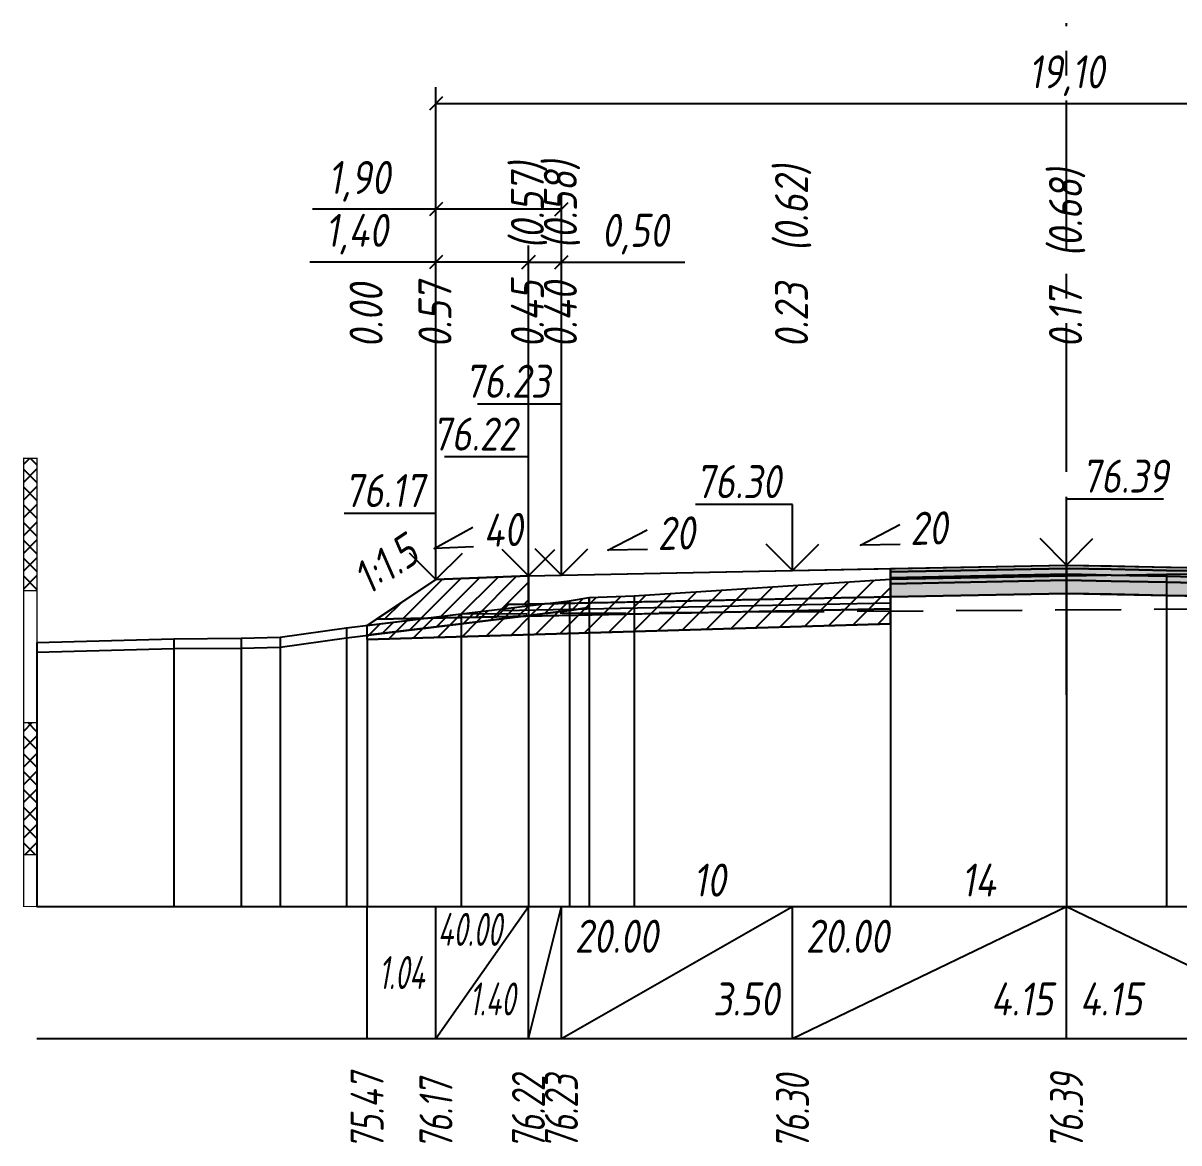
# Model space of a CAD drawing. Extents: x -717 to 1451, y -133302 to 233.
# Drawn here: x 78.9 to 166.5, y -16862.9 to -16778.1 of the extents above; entities that cross this region are included whole.
import ezdxf
from ezdxf.enums import TextEntityAlignment as Align

# ---------------------------------------------------------------- set-up
doc = ezdxf.new("R2010")
doc.units = 0
doc.linetypes.add('осевая2', pattern=[1.125, 0.75, -0.125, 0.125, -0.125])
doc.linetypes.add('штриховая', pattern=[0.75, 0.5, -0.25])
for name, color, linetype in [('Интерполированный поперечник', 2, 'Continuous'), ('Код_514', 1, 'Continuous'), ('Контур_0', 7, 'Continuous'), ('Контур_2521', 7, 'Continuous'), ('Контур_2564', 7, 'Continuous'), ('Контур_2660', 7, 'Continuous'), ('Контур_2665', 7, 'Continuous'), ('Контур_400', 7, 'Continuous'), ('Контур_508', 7, 'Continuous'), ('Контур_512', 7, 'Continuous'), ('Контур_513', 7, 'Continuous'), ('Контур_818', 7, 'Continuous'), ('Красный поперечник', 1, 'Continuous'), ('Линейка абсолютных высот', 7, 'Continuous'), ('Объём_2501', 7, 'Continuous'), ('Объём_2564', 7, 'Continuous'), ('Объём_2650', 7, 'Continuous'), ('Объём_2660', 7, 'Continuous'), ('Объём_2661', 7, 'Continuous'), ('Объём_2665', 7, 'Continuous'), ('Объём_2666', 7, 'Continuous'), ('Объём_2667', 7, 'Continuous'), ('Объём_2668', 7, 'Continuous'), ('Объём_2669', 7, 'Continuous'), ('Объём_2675', 7, 'Continuous'), ('Объём_2753', 7, 'Continuous'), ('Ось', 1, 'осевая2'), ('Откосы', 7, 'Continuous'), ('Отметки покрытия', 7, 'Continuous'), ('Рабочие отметки', 7, 'Continuous'), ('Рабочие отметки доп.', 7, 'Continuous'), ('Слои выравнивания', 7, 'Continuous'), ('Таблица', 7, 'Continuous'), ('Уклоны проезжей части', 7, 'Continuous'), ('Черный поперечник', 3, 'Continuous')]:
    doc.layers.add(name, color=color, linetype=linetype)
for name, color, linetype, true_color in [('Контур_2540', 2, 'Continuous', 0xffff00), ('Контур_2560', 2, 'Continuous', 0xffff00), ('Контур_2561', 7, 'Continuous', 0xff8040), ('Контур_2562', 3, 'Continuous', 0x00ff00), ('Контур_2563', 7, 'Continuous', 0xff8000), ('Контур_2570', 7, 'Continuous', 0x80ff00), ('Контур_2725', 7, 'Continuous', 0x323232), ('Контур_2736', 4, 'Continuous', 0x00ffff), ('Контур_2737', 4, 'Continuous', 0x00ffff), ('Контур_2738', 4, 'Continuous', 0x00ffff), ('Контур_2739', 4, 'Continuous', 0x00ffff), ('Контур_2741', 4, 'Continuous', 0x00ffff), ('Контур_2742', 4, 'Continuous', 0x00ffff), ('Контур_2743', 4, 'Continuous', 0x00ffff), ('Контур_2744', 7, 'Continuous', 0xa4ffff), ('Контур_2745', 7, 'Continuous', 0xa4ffff), ('Контур_2747', 4, 'Continuous', 0x00ffff), ('Контур_2748', 4, 'Continuous', 0x00ffff), ('Контур_2749', 4, 'Continuous', 0x00ffff), ('Контур_2750', 4, 'Continuous', 0x00ffff), ('Контур_2751', 4, 'Continuous', 0x00ffff), ('Контур_2752', 4, 'Continuous', 0x00ffff), ('Контур_2760', 7, 'Continuous', 0x323232), ('Контур_2761', 7, 'Continuous', 0x323232), ('Контур_2762', 7, 'Continuous', 0x323232), ('Контур_2763', 7, 'Continuous', 0x323232), ('Контур_402', 7, 'Continuous', 0xff6464), ('Контур_703', 4, 'Continuous', 0x00ffff), ('Контур_705', 4, 'Continuous', 0x00ffff), ('Контур_707', 4, 'Continuous', 0x00ffff), ('Контур_720', 131, 'Continuous', 0xaaffff), ('Объём_2500', 7, 'Continuous', 0xc0c0c0), ('Объём_2520', 7, 'Continuous', 0x80ffff), ('Объём_2540', 2, 'Continuous', 0xffff00), ('Объём_2560', 2, 'Continuous', 0xffff00), ('Объём_2561', 7, 'Continuous', 0xff8040), ('Объём_2562', 3, 'Continuous', 0x00ff00), ('Объём_2563', 7, 'Continuous', 0xff8000), ('Объём_2570', 7, 'Continuous', 0x80ff00), ('Объём_2600', 7, 'Continuous', 0x808000), ('Объём_2746', 2, 'Continuous', 0xffff00)]:
    doc.layers.add(name, color=color, linetype=linetype, true_color=true_color)
doc.styles.get("Standard").update_dxf_attribs({"font": 'txt', "height": 2.5})
doc.styles.add('М', font='romand.shx', dxfattribs={"width": 0.8, "oblique": 10, "height": 2.5})
doc.dimstyles.new('ISO-25', dxfattribs={"dimtxt": 2.5, "dimasz": 2.5, "dimexe": 1.25, "dimexo": 0.625, "dimtad": 1, "dimtxsty": 'Standard', "dimcen": 2.5, "dimadec": 0, "dimazin": 0, "dimtfac": 1, "dimtmove": 0, "dimatfit": 3, "dimfxl": 1, "dimarcsym": 0})

# ---------------------------------------------------------------- blocks, each defined once
blk = doc.blocks.new('_Oblique')
at = {"color": 0, "linetype": 'ByBlock', "lineweight": -2}
blk.add_line((-0.5, -0.5), (0.5, 0.5), dxfattribs=at)
blk = doc.blocks.new('*D394')
at = {"color": 0, "lineweight": -2, "transparency": 16777216}
for p, q in [((110.215, -16819.68), (110.215, -16794.96)), ((117.215, -16819.4), (117.215, -16794.96)), ((110.215, -16796.21), (100.664, -16796.21)), ((117.215, -16796.21), (110.215, -16796.21))]:
    blk.add_line(p, q, dxfattribs=at)
at = {"layer": 'Defpoints', "color": 0, "transparency": 16777216}
for p in [(117.215, -16796.21), (110.215, -16820.305), (117.215, -16820.025)]:
    blk.add_point(p, dxfattribs=at)
at = {"color": 0, "lineweight": -2, "transparency": 16777216, "rotation": 180}
blk.add_blockref('_Oblique', (110.215, -16796.21), dxfattribs=at)
at = {"color": 0, "lineweight": -2, "transparency": 16777216}
blk.add_blockref('_Oblique', (117.215, -16796.21), dxfattribs=at)
at = {"color": 0, "transparency": 16777216, "insert": (104.204, -16794.097), "char_height": 2.5, "width": 8.75, "attachment_point": 5, "style": 'М'}
blk.add_mtext('1,40', dxfattribs=at)
blk = doc.blocks.new('*D396')
at = {"color": 0, "lineweight": -2, "transparency": 16777216}
for p, q in [((117.215, -16819.4), (117.215, -16794.96)), ((119.715, -16819.35), (119.715, -16794.96)), ((117.215, -16796.21), (119.715, -16796.21)), ((119.715, -16796.21), (129.057, -16796.21))]:
    blk.add_line(p, q, dxfattribs=at)
at = {"layer": 'Defpoints', "color": 0, "transparency": 16777216}
for p in [(119.715, -16796.21), (117.215, -16820.025), (119.715, -16819.975)]:
    blk.add_point(p, dxfattribs=at)
at = {"color": 0, "lineweight": -2, "transparency": 16777216, "rotation": 180}
blk.add_blockref('_Oblique', (117.215, -16796.21), dxfattribs=at)
at = {"color": 0, "lineweight": -2, "transparency": 16777216}
blk.add_blockref('_Oblique', (119.715, -16796.21), dxfattribs=at)
at = {"color": 0, "transparency": 16777216, "insert": (125.295, -16794.097), "char_height": 2.5, "width": 9.16667, "attachment_point": 5, "style": 'М'}
blk.add_mtext('0,50', dxfattribs=at)
blk = doc.blocks.new('*D399')
at = {"color": 0, "lineweight": -2, "transparency": 16777216}
for p, q in [((110.215, -16819.68), (110.215, -16790.96)), ((119.715, -16819.35), (119.715, -16790.96)), ((110.215, -16792.21), (100.86, -16792.21)), ((119.715, -16792.21), (110.215, -16792.21))]:
    blk.add_line(p, q, dxfattribs=at)
at = {"layer": 'Defpoints', "color": 0, "transparency": 16777216}
for p in [(119.715, -16792.21), (110.215, -16820.305), (119.715, -16819.975)]:
    blk.add_point(p, dxfattribs=at)
at = {"color": 0, "lineweight": -2, "transparency": 16777216, "rotation": 180}
blk.add_blockref('_Oblique', (110.215, -16792.21), dxfattribs=at)
at = {"color": 0, "lineweight": -2, "transparency": 16777216}
blk.add_blockref('_Oblique', (119.715, -16792.21), dxfattribs=at)
at = {"color": 0, "transparency": 16777216, "insert": (104.4, -16790.097), "char_height": 2.5, "width": 8.75, "attachment_point": 5, "style": 'М'}
blk.add_mtext('1,90', dxfattribs=at)
blk = doc.blocks.new('*D400')
at = {"color": 0, "lineweight": -2, "transparency": 16777216}
for p, q in [((110.215, -16819.68), (110.215, -16782.96)), ((205.715, -16819.68), (205.715, -16782.96)), ((110.215, -16784.21), (205.715, -16784.21))]:
    blk.add_line(p, q, dxfattribs=at)
at = {"layer": 'Defpoints', "color": 0, "transparency": 16777216}
for p in [(205.715, -16784.21), (110.215, -16820.305), (205.715, -16820.305)]:
    blk.add_point(p, dxfattribs=at)
at = {"color": 0, "lineweight": -2, "transparency": 16777216, "rotation": 180}
blk.add_blockref('_Oblique', (110.215, -16784.21), dxfattribs=at)
at = {"color": 0, "lineweight": -2, "transparency": 16777216}
blk.add_blockref('_Oblique', (205.715, -16784.21), dxfattribs=at)
at = {"color": 0, "transparency": 16777216, "insert": (157.965, -16782.097), "char_height": 2.5, "width": 10.41667, "attachment_point": 5, "style": 'М'}
blk.add_mtext('19,10', dxfattribs=at)

msp = doc.modelspace()

# ---------------------------------------------------------------- hatches: boundary and pattern name
at = {"layer": 'Линейка абсолютных высот'}
h = msp.add_hatch(dxfattribs=at)
h.set_pattern_fill('ANSI37', scale=0.3, style=0)
h.paths.add_polyline_path([(80, -16821.076), (80, -16811.076), (79, -16811.076), (79, -16821.076)])
h = msp.add_hatch(dxfattribs=at)
h.set_pattern_fill('ANSI37', scale=0.3, style=0)
h.paths.add_polyline_path([(80, -16841.076), (80, -16831.076), (79, -16831.076), (79, -16841.076)])
at = {"layer": 'Объём_2563'}
h = msp.add_hatch(dxfattribs=at)
h.set_pattern_fill('ANSI31', color=256, scale=0.3)
h.paths.add_polyline_path([(110.215, -16820.242), (117.215, -16819.962), (117.215, -16822.112), (115.715, -16822.142), (114.796, -16823.06), (105.715, -16823.242)])
at = {"layer": 'Объём_2570'}
h = msp.add_hatch(dxfattribs=at)
h.set_pattern_fill('ANSI31', color=256, scale=0.2)
h.paths.add_polyline_path([(121.821, -16822.361), (120.33, -16822.601), (112.113, -16823.589), (105, -16824.469), (105, -16823.719), (112.113, -16822.839), (120.33, -16821.851), (121.821, -16821.611)])
at = {"layer": 'Объём_2600'}
h = msp.add_hatch(dxfattribs=at)
h.set_pattern_fill('ANSI31', color=6, scale=0.4)
h.paths.add_polyline_path([(112.113, -16823.589), (120.33, -16822.601), (121.821, -16822.361), (121.821, -16821.611), (125.225, -16821.467), (144.646, -16820.218), (144.646, -16823.597), (105, -16824.786), (105, -16824.469)])
at = {"layer": 'Слои выравнивания'}
for color, points in [(2, [(144.646, -16819.414), (157.965, -16819.147), (157.965, -16819.397), (144.646, -16819.664)]), (3, [(144.646, -16819.664), (157.965, -16819.397), (157.965, -16819.847), (144.646, -16820.114)]), (4, [(144.646, -16820.114), (157.965, -16819.847), (157.965, -16820.297), (144.646, -16820.564)]), (2, [(157.965, -16819.147), (161.343, -16819.215), (165.539, -16819.299), (168.729, -16819.362), (172.185, -16819.432), (178.715, -16819.562), (193.811, -16819.864), (193.811, -16820.114), (178.715, -16819.812), (172.185, -16819.682), (168.729, -16819.612), (165.539, -16819.549), (161.343, -16819.465), (157.965, -16819.397)]), (3, [(157.965, -16819.397), (161.343, -16819.465), (165.539, -16819.549), (168.729, -16819.612), (172.185, -16819.682), (178.715, -16819.812), (193.811, -16820.114), (193.811, -16820.564), (178.715, -16820.262), (172.185, -16820.132), (168.729, -16820.062), (165.539, -16819.999), (161.343, -16819.915), (157.965, -16819.847)]), (4, [(157.965, -16819.847), (161.343, -16819.915), (165.539, -16819.999), (168.729, -16820.062), (172.185, -16820.132), (178.715, -16820.262), (193.811, -16820.564), (193.811, -16821.014), (178.715, -16820.712), (172.185, -16820.582), (168.729, -16820.512), (165.539, -16820.449), (161.343, -16820.365), (157.965, -16820.297)]), (5, [(144.646, -16820.564), (157.965, -16820.297), (157.965, -16821.297), (144.646, -16821.564)]), (5, [(157.965, -16820.297), (161.343, -16820.365), (165.539, -16820.449), (168.729, -16820.512), (172.185, -16820.582), (178.715, -16820.712), (193.811, -16821.014), (193.811, -16822.014), (178.715, -16821.712), (172.185, -16821.582), (168.729, -16821.512), (165.539, -16821.449), (161.343, -16821.365), (157.965, -16821.297)])]:
    msp.add_hatch(color=color, dxfattribs=at).paths.add_polyline_path(points)

# ---------------------------------------------------------------- linework, layer by layer
at = {"layer": 'Интерполированный поперечник', "linetype": 'штриховая', "ltscale": 10, "flags": 128}
msp.add_lwpolyline([(112.113, -16822.839), (223.728, -16822.09)], dxfattribs=at)
at = {"layer": 'Код_514'}
for p, q in [((105, -16855), (105, -16845)), ((110.215, -16855), (110.215, -16845)), ((110.215, -16855), (117.215, -16845)), ((117.215, -16855), (117.215, -16845)), ((117.215, -16855), (119.715, -16845)), ((119.715, -16855), (119.715, -16845)), ((119.715, -16855), (137.215, -16845)), ((137.215, -16855), (137.215, -16845)), ((137.215, -16855), (157.965, -16845)), ((157.965, -16855), (157.965, -16845)), ((157.965, -16845), (178.715, -16855))]:
    msp.add_line(p, q, dxfattribs=at)
at = {"layer": 'Контур_0', "flags": 128}
for points in [[(117.215, -16819.962), (144.646, -16819.414), (144.646, -16821.564), (117.215, -16822.112), (117.215, -16819.962), (117.215, -16819.962)], [(110.215, -16820.242), (105, -16823.719), (105, -16823.719), (105, -16823.719), (105, -16823.719), (105, -16823.719), (105, -16823.719), (105, -16823.719), (105, -16823.719), (105, -16823.719), (105, -16823.719), (105, -16823.719), (105, -16823.719), (105, -16823.719), (105, -16823.719), (105, -16823.719)], [(110.215, -16820.242), (105, -16823.719), (105, -16823.719), (105, -16823.719), (105, -16823.719), (105, -16823.719), (105, -16823.719), (105, -16823.719), (105, -16823.719), (105, -16823.719), (105, -16823.719), (105, -16823.719), (105, -16823.719), (105, -16823.719), (105, -16823.719), (105, -16823.719), (105, -16823.719), (105, -16823.719), (105, -16823.719), (105, -16823.719), (105, -16823.719), (105, -16823.719), (105, -16823.719), (105, -16823.719), (105, -16823.719), (105, -16823.719), (105, -16823.719), (105, -16823.719), (105, -16823.719), (105, -16823.719)], [(115.715, -16822.142), (144.646, -16821.564), (144.646, -16822.464), (114.796, -16823.06), (115.715, -16822.142), (115.715, -16822.142)], [(105.715, -16823.242), (114.796, -16823.06), (115.715, -16822.142), (117.215, -16822.112)]]:
    msp.add_lwpolyline(points, dxfattribs=at)
at = {"layer": 'Контур_2521', "color": 250, "flags": 128}
msp.add_lwpolyline([(115.256, -16822.601), (144.646, -16822.014)], dxfattribs=at)
at = {"layer": 'Контур_2540', "flags": 128}
msp.add_lwpolyline([(105.715, -16823.242), (144.646, -16822.464), (144.646, -16823.597), (105, -16824.786), (105, -16823.719), (105.715, -16823.242), (105.715, -16823.242)], dxfattribs=at)
at = {"layer": 'Контур_2560', "flags": 128}
msp.add_lwpolyline([(110.215, -16820.242), (110.215, -16820.242), (110.215, -16820.242), (117.215, -16819.962)], dxfattribs=at)
at = {"layer": 'Контур_2561', "flags": 128}
msp.add_lwpolyline([(117.215, -16819.962), (117.215, -16819.962), (110.215, -16820.242), (110.215, -16820.242), (117.215, -16819.962)], dxfattribs=at)
at = {"layer": 'Контур_2562', "flags": 128}
msp.add_lwpolyline([(110.215, -16820.242), (110.215, -16820.242), (110.215, -16820.242), (110.215, -16820.242), (110.215, -16820.242)], dxfattribs=at)
at = {"layer": 'Контур_2563', "flags": 128}
msp.add_lwpolyline([(110.215, -16820.242), (117.215, -16819.962), (117.215, -16822.112), (115.715, -16822.142), (114.796, -16823.06), (105.715, -16823.242), (110.215, -16820.242), (110.215, -16820.242)], dxfattribs=at)
at = {"layer": 'Контур_2564', "flags": 128}
msp.add_lwpolyline([(110.215, -16820.242), (117.215, -16819.962)], dxfattribs=at)
at = {"layer": 'Контур_2570', "flags": 128}
msp.add_lwpolyline([(80, -16825.75), (90.352, -16825.473), (95.453, -16825.44), (98.413, -16825.368), (103.447, -16824.661), (112.113, -16823.589), (112.113, -16823.589), (120.33, -16822.601), (121.821, -16822.361), (121.821, -16821.611), (125.225, -16821.467), (144.646, -16820.218), (157.965, -16819.976), (165.539, -16819.838), (168.729, -16819.783)], dxfattribs=at)
at = {"layer": 'Контур_2660', "flags": 128}
msp.add_lwpolyline([(105, -16824.786), (144.646, -16823.597)], dxfattribs=at)
at = {"layer": 'Контур_2665', "flags": 128}
msp.add_lwpolyline([(110.215, -16820.242), (110.215, -16820.242)], dxfattribs=at)
at = {"layer": 'Контур_2725', "flags": 128}
msp.add_lwpolyline([(144.646, -16821.564), (157.965, -16821.297), (161.343, -16821.365), (165.539, -16821.449), (168.729, -16821.512), (172.185, -16821.582), (178.715, -16821.712), (193.811, -16822.014)], dxfattribs=at)
at = {"layer": 'Контур_2736', "flags": 128}
msp.add_lwpolyline([(110.215, -16820.242), (105, -16823.719)], dxfattribs=at)
at = {"layer": 'Контур_2737', "flags": 128}
msp.add_lwpolyline([(105, -16823.719), (105, -16823.719)], dxfattribs=at)
at = {"layer": 'Контур_2738', "flags": 128}
msp.add_lwpolyline([(105, -16823.719), (105, -16823.719)], dxfattribs=at)
at = {"layer": 'Контур_2739', "flags": 128}
msp.add_lwpolyline([(105, -16823.719), (105, -16823.719)], dxfattribs=at)
at = {"layer": 'Контур_2741', "flags": 128}
msp.add_lwpolyline([(105, -16823.719), (105, -16823.719)], dxfattribs=at)
at = {"layer": 'Контур_2742', "flags": 128}
msp.add_lwpolyline([(105, -16823.719), (105, -16823.719)], dxfattribs=at)
at = {"layer": 'Контур_2743', "flags": 128}
msp.add_lwpolyline([(105, -16823.719), (105, -16823.719)], dxfattribs=at)
at = {"layer": 'Контур_2744', "flags": 128}
msp.add_lwpolyline([(105, -16823.719), (105, -16823.719)], dxfattribs=at)
msp.add_lwpolyline([(105, -16823.719), (105, -16823.719)], dxfattribs=at)
msp.add_lwpolyline([(105, -16823.719), (105, -16823.719)], dxfattribs=at)
msp.add_lwpolyline([(105, -16823.719), (105, -16823.719)], dxfattribs=at)
msp.add_lwpolyline([(105, -16823.719), (105, -16823.719)], dxfattribs=at)
msp.add_lwpolyline([(105, -16823.719), (105, -16823.719)], dxfattribs=at)
at = {"layer": 'Контур_2745', "flags": 128}
msp.add_lwpolyline([(105, -16823.719), (105, -16823.719)], dxfattribs=at)
msp.add_lwpolyline([(105, -16823.719), (105, -16823.719)], dxfattribs=at)
msp.add_lwpolyline([(105, -16823.719), (105, -16823.719)], dxfattribs=at)
msp.add_lwpolyline([(105, -16823.719), (105, -16823.719)], dxfattribs=at)
msp.add_lwpolyline([(105, -16823.719), (105, -16823.719)], dxfattribs=at)
msp.add_lwpolyline([(105, -16823.719), (105, -16823.719)], dxfattribs=at)
at = {"layer": 'Контур_2747', "flags": 128}
msp.add_lwpolyline([(105, -16823.719), (105, -16823.719)], dxfattribs=at)
at = {"layer": 'Контур_2748', "flags": 128}
msp.add_lwpolyline([(105, -16823.719), (105, -16823.719)], dxfattribs=at)
at = {"layer": 'Контур_2749', "flags": 128}
msp.add_lwpolyline([(105, -16823.719), (105, -16823.719)], dxfattribs=at)
at = {"layer": 'Контур_2750', "flags": 128}
msp.add_lwpolyline([(105, -16823.719), (105, -16823.719)], dxfattribs=at)
at = {"layer": 'Контур_2751', "flags": 128}
msp.add_lwpolyline([(105, -16823.719), (105, -16823.719)], dxfattribs=at)
at = {"layer": 'Контур_2752', "flags": 128}
msp.add_lwpolyline([(105, -16823.719), (105, -16823.719)], dxfattribs=at)
at = {"layer": 'Контур_2760', "flags": 128}
msp.add_lwpolyline([(144.646, -16819.414), (157.965, -16819.147), (161.343, -16819.215), (165.539, -16819.299), (168.729, -16819.362), (172.185, -16819.432), (178.715, -16819.562), (193.811, -16819.864)], dxfattribs=at)
at = {"layer": 'Контур_2761', "flags": 128}
msp.add_lwpolyline([(144.646, -16819.664), (157.965, -16819.397), (161.343, -16819.465), (165.539, -16819.549), (168.729, -16819.612), (172.185, -16819.682), (178.715, -16819.812), (193.811, -16820.114)], dxfattribs=at)
at = {"layer": 'Контур_2762', "flags": 128}
msp.add_lwpolyline([(144.646, -16820.114), (157.965, -16819.847), (161.343, -16819.915), (165.539, -16819.999), (168.729, -16820.062), (172.185, -16820.132), (178.715, -16820.262), (193.811, -16820.564)], dxfattribs=at)
at = {"layer": 'Контур_2763', "flags": 128}
msp.add_lwpolyline([(144.646, -16820.564), (157.965, -16820.297), (161.343, -16820.365), (165.539, -16820.449), (168.729, -16820.512), (172.185, -16820.582), (178.715, -16820.712), (193.811, -16821.014)], dxfattribs=at)
at = {"layer": 'Контур_400', "flags": 128}
for points in [[(117.215, -16819.962), (119.715, -16819.912), (119.715, -16819.912), (119.715, -16819.912), (119.715, -16819.912), (119.715, -16819.912), (119.715, -16819.912), (137.215, -16819.562), (157.965, -16819.147)], [(157.965, -16819.147), (178.715, -16819.562), (196.215, -16819.912), (196.215, -16819.912), (196.215, -16819.912), (196.215, -16819.912), (196.215, -16819.912), (196.215, -16819.912), (198.715, -16819.962)]]:
    msp.add_lwpolyline(points, dxfattribs=at)
at = {"layer": 'Контур_402', "flags": 128}
msp.add_lwpolyline([(105, -16824.786), (144.646, -16823.597), (144.646, -16821.564), (157.965, -16821.297), (193.811, -16822.014), (193.811, -16824.273), (212.606, -16824.836)], dxfattribs=at)
at = {"layer": 'Контур_508', "flags": 128}
msp.add_lwpolyline([(105, -16824.786), (144.646, -16823.597), (144.646, -16821.564), (157.965, -16821.297), (193.811, -16822.014), (193.811, -16824.273), (212.606, -16824.836), (212.606, -16824.79), (214.537, -16824.79), (218.535, -16822.125)], dxfattribs=at)
at = {"layer": 'Контур_512', "flags": 128}
msp.add_lwpolyline([(105, -16824.786), (144.646, -16823.597)], dxfattribs=at)
at = {"layer": 'Контур_513', "flags": 128}
msp.add_lwpolyline([(105, -16824.786), (144.646, -16823.597), (144.646, -16821.564), (157.965, -16821.297), (193.811, -16822.014), (193.811, -16824.273), (212.606, -16824.836), (212.606, -16824.79), (214.537, -16824.79), (218.535, -16822.125)], dxfattribs=at)
at = {"layer": 'Контур_703', "flags": 128}
for points in [[(110.215, -16820.242), (105, -16823.719)], [(105, -16823.719), (105, -16823.719)]]:
    msp.add_lwpolyline(points, dxfattribs=at)
at = {"layer": 'Контур_705', "flags": 128}
msp.add_lwpolyline([(105, -16823.719), (105, -16823.719)], dxfattribs=at)
at = {"layer": 'Контур_707', "flags": 128}
msp.add_lwpolyline([(105, -16823.719), (105, -16823.719)], dxfattribs=at)
at = {"layer": 'Контур_720', "flags": 128}
msp.add_lwpolyline([(105, -16823.719), (105, -16823.719)], dxfattribs=at)
at = {"layer": 'Контур_818', "flags": 128}
msp.add_lwpolyline([(105, -16824.469), (112.113, -16823.589), (112.113, -16823.589), (120.33, -16822.601), (121.821, -16822.361), (121.821, -16821.611), (125.225, -16821.467), (144.646, -16820.218), (157.965, -16819.976), (165.539, -16819.838), (168.729, -16819.783), (172.185, -16819.845), (193.811, -16820.223), (214.013, -16821.4), (217.083, -16821.561), (217.083, -16822.311), (218.535, -16822.425)], dxfattribs=at)
at = {"layer": 'Красный поперечник'}
for p, q in [((119.715, -16819.912), (137.215, -16819.562)), ((137.215, -16819.562), (157.965, -16819.147)), ((157.965, -16819.147), (178.715, -16819.562)), ((105, -16823.719), (110.215, -16820.242)), ((110.215, -16820.242), (117.215, -16819.962)), ((117.215, -16819.962), (119.715, -16819.912)), ((144.646, -16823.597), (144.646, -16845)), ((105, -16824.786), (105, -16845))]:
    msp.add_line(p, q, dxfattribs=at)
at = {"layer": 'Линейка абсолютных высот', "color": 7, "const_width": 0.1, "flags": 128}
for points in [[(80, -16821.076), (80, -16811.076), (79, -16811.076), (79, -16821.076), (80, -16821.076)], [(80, -16831.076), (80, -16821.076), (79, -16821.076), (79, -16831.076), (80, -16831.076)], [(80, -16841.076), (80, -16831.076), (79, -16831.076), (79, -16841.076), (80, -16841.076)], [(80, -16845), (80, -16841.076), (79, -16841.076), (79, -16845), (80, -16845)]]:
    msp.add_lwpolyline(points, dxfattribs=at)
at = {"layer": 'Объём_2500', "flags": 128}
msp.add_lwpolyline([(117.215, -16819.962), (144.646, -16819.414), (144.646, -16821.564), (117.215, -16822.112), (117.215, -16819.962), (117.215, -16819.962)], dxfattribs=at)
at = {"layer": 'Объём_2501', "flags": 128}
for points in [[(117.215, -16819.962), (119.715, -16819.912), (119.715, -16819.912), (119.715, -16819.912), (119.715, -16819.912), (119.715, -16819.912), (119.715, -16819.912), (137.215, -16819.562), (157.965, -16819.147)], [(157.965, -16819.147), (178.715, -16819.562), (196.215, -16819.912), (196.215, -16819.912), (196.215, -16819.912), (196.215, -16819.912), (196.215, -16819.912), (196.215, -16819.912), (198.715, -16819.962)]]:
    msp.add_lwpolyline(points, dxfattribs=at)
at = {"layer": 'Объём_2520', "color": 250, "flags": 128}
msp.add_lwpolyline([(115.715, -16822.142), (144.646, -16821.564), (144.646, -16822.464), (114.796, -16823.06), (115.715, -16822.142), (115.715, -16822.142)], dxfattribs=at)
at = {"layer": 'Объём_2540', "flags": 128}
msp.add_lwpolyline([(105.715, -16823.242), (144.646, -16822.464), (144.646, -16823.597), (105, -16824.786), (105, -16823.719), (105.715, -16823.242), (105.715, -16823.242)], dxfattribs=at)
at = {"layer": 'Объём_2560', "flags": 128}
msp.add_lwpolyline([(110.215, -16820.242), (110.215, -16820.242), (110.215, -16820.242), (117.215, -16819.962)], dxfattribs=at)
at = {"layer": 'Объём_2561', "flags": 128}
msp.add_lwpolyline([(117.215, -16819.962), (117.215, -16819.962), (110.215, -16820.242), (110.215, -16820.242), (117.215, -16819.962)], dxfattribs=at)
at = {"layer": 'Объём_2562', "flags": 128}
msp.add_lwpolyline([(110.215, -16820.242), (110.215, -16820.242), (110.215, -16820.242), (110.215, -16820.242), (110.215, -16820.242)], dxfattribs=at)
at = {"layer": 'Объём_2563', "color": 250, "flags": 128}
msp.add_lwpolyline([(110.215, -16820.242), (117.215, -16819.962), (117.215, -16822.112), (115.715, -16822.142), (114.796, -16823.06), (105.715, -16823.242), (110.215, -16820.242), (110.215, -16820.242)], dxfattribs=at)
at = {"layer": 'Объём_2564', "flags": 128}
msp.add_lwpolyline([(110.215, -16820.242), (117.215, -16819.962)], dxfattribs=at)
at = {"layer": 'Объём_2570', "flags": 128}
msp.add_lwpolyline([(121.821, -16822.361), (120.33, -16822.601), (112.113, -16823.589), (105, -16824.469), (105, -16823.719), (112.113, -16822.839), (120.33, -16821.851), (121.821, -16821.611), (121.821, -16822.361), (121.821, -16822.361)], dxfattribs=at)
at = {"layer": 'Объём_2650', "color": 6, "flags": 128}
msp.add_lwpolyline([(112.113, -16823.589), (120.33, -16822.601), (121.821, -16822.361), (121.821, -16821.611), (125.225, -16821.467), (144.646, -16820.218), (144.646, -16823.597), (105, -16824.786), (105, -16824.469), (112.113, -16823.589), (112.113, -16823.589)], dxfattribs=at)
at = {"layer": 'Объём_2660', "flags": 128}
msp.add_lwpolyline([(105, -16824.786), (144.646, -16823.597)], dxfattribs=at)
at = {"layer": 'Объём_2661', "flags": 128}
msp.add_lwpolyline([(110.215, -16820.242), (105, -16823.719)], dxfattribs=at)
at = {"layer": 'Объём_2665', "flags": 128}
msp.add_lwpolyline([(110.215, -16820.242), (110.215, -16820.242)], dxfattribs=at)
at = {"layer": 'Объём_2666', "flags": 128}
msp.add_lwpolyline([(110.215, -16820.242), (105, -16823.719)], dxfattribs=at)
at = {"layer": 'Объём_2667', "flags": 128}
msp.add_lwpolyline([(105, -16823.719), (105, -16823.719)], dxfattribs=at)
msp.add_lwpolyline([(105, -16823.719), (105, -16823.719)], dxfattribs=at)
at = {"layer": 'Объём_2668', "flags": 128}
msp.add_lwpolyline([(105, -16823.719), (105, -16823.719)], dxfattribs=at)
msp.add_lwpolyline([(105, -16823.719), (105, -16823.719)], dxfattribs=at)
at = {"layer": 'Объём_2669', "flags": 128}
msp.add_lwpolyline([(105, -16823.719), (105, -16823.719)], dxfattribs=at)
msp.add_lwpolyline([(105, -16823.719), (105, -16823.719)], dxfattribs=at)
at = {"layer": 'Объём_2675', "flags": 128}
msp.add_lwpolyline([(105, -16823.719), (105, -16823.719)], dxfattribs=at)
msp.add_lwpolyline([(105, -16823.719), (105, -16823.719)], dxfattribs=at)
msp.add_lwpolyline([(105, -16823.719), (105, -16823.719)], dxfattribs=at)
msp.add_lwpolyline([(105, -16823.719), (105, -16823.719)], dxfattribs=at)
msp.add_lwpolyline([(105, -16823.719), (105, -16823.719)], dxfattribs=at)
msp.add_lwpolyline([(105, -16823.719), (105, -16823.719)], dxfattribs=at)
msp.add_lwpolyline([(105, -16823.719), (105, -16823.719)], dxfattribs=at)
msp.add_lwpolyline([(105, -16823.719), (105, -16823.719)], dxfattribs=at)
msp.add_lwpolyline([(105, -16823.719), (105, -16823.719)], dxfattribs=at)
msp.add_lwpolyline([(105, -16823.719), (105, -16823.719)], dxfattribs=at)
msp.add_lwpolyline([(105, -16823.719), (105, -16823.719)], dxfattribs=at)
msp.add_lwpolyline([(105, -16823.719), (105, -16823.719)], dxfattribs=at)
at = {"layer": 'Объём_2746', "flags": 128}
msp.add_lwpolyline([(112.113, -16823.589), (120.33, -16822.601), (121.821, -16822.361), (121.821, -16821.611), (125.225, -16821.467), (144.646, -16820.218), (144.646, -16823.597), (105, -16824.786), (105, -16824.469), (112.113, -16823.589), (112.113, -16823.589)], dxfattribs=at)
at = {"layer": 'Объём_2753', "flags": 128}
msp.add_lwpolyline([(144.646, -16819.414), (144.646, -16819.414)], dxfattribs=at)
at = {"layer": 'Ось', "ltscale": 15}
msp.add_line((157.965, -16828.971), (157.965, -16778.118), dxfattribs=at)
at = {"layer": 'Откосы', "color": 1, "flags": 128}
for points in [[(113.067, -16817.778), (110.07, -16817.898), (113.007, -16816.279)], [(145.364, -16817.588), (142.365, -16817.648), (145.334, -16816.088)], [(126.239, -16817.97), (123.24, -16818.03), (126.209, -16816.471)]]:
    msp.add_lwpolyline(points, dxfattribs=at)
at = {"layer": 'Отметки покрытия', "color": 1}
for p, q in [((119.715, -16806.962), (113.365, -16806.962)), ((119.715, -16819.912), (119.715, -16806.962)), ((117.215, -16810.962), (110.865, -16810.962)), ((117.215, -16819.962), (117.215, -16810.962)), ((137.215, -16814.562), (129.865, -16814.562)), ((137.215, -16819.562), (137.215, -16814.562)), ((157.965, -16819.147), (157.965, -16814.147)), ((157.965, -16814.147), (165.315, -16814.147)), ((110.215, -16815.242), (103.265, -16815.242)), ((110.215, -16820.242), (110.215, -16815.242)), ((157.965, -16819.147), (155.965, -16817.147)), ((157.965, -16819.147), (159.965, -16817.147)), ((117.215, -16819.962), (115.215, -16817.962)), ((117.215, -16819.962), (119.215, -16817.962)), ((119.715, -16819.912), (117.715, -16817.912)), ((119.715, -16819.912), (121.715, -16817.912)), ((137.215, -16819.562), (135.215, -16817.562)), ((137.215, -16819.562), (139.215, -16817.562)), ((110.215, -16820.242), (108.215, -16818.242)), ((110.215, -16820.242), (112.215, -16818.242))]:
    msp.add_line(p, q, dxfattribs=at)
at = {"layer": 'Слои выравнивания'}
for p, q in [((144.646, -16819.414), (144.646, -16845)), ((157.965, -16819.147), (157.965, -16845)), ((117.215, -16819.962), (117.215, -16845))]:
    msp.add_line(p, q, dxfattribs=at)
at = {"layer": 'Слои выравнивания', "color": 2, "flags": 128}
for points in [[(144.646, -16819.414), (157.965, -16819.147), (157.965, -16819.397), (144.646, -16819.664)], [(157.965, -16819.147), (161.343, -16819.215), (165.539, -16819.299), (168.729, -16819.362), (172.185, -16819.432), (178.715, -16819.562), (193.811, -16819.864), (193.811, -16820.114), (178.715, -16819.812), (172.185, -16819.682), (168.729, -16819.612), (165.539, -16819.549), (161.343, -16819.465), (157.965, -16819.397)]]:
    msp.add_lwpolyline(points, close=True, dxfattribs=at)
at = {"layer": 'Слои выравнивания', "color": 3, "flags": 128}
for points in [[(144.646, -16819.664), (157.965, -16819.397), (157.965, -16819.847), (144.646, -16820.114)], [(157.965, -16819.397), (161.343, -16819.465), (165.539, -16819.549), (168.729, -16819.612), (172.185, -16819.682), (178.715, -16819.812), (193.811, -16820.114), (193.811, -16820.564), (178.715, -16820.262), (172.185, -16820.132), (168.729, -16820.062), (165.539, -16819.999), (161.343, -16819.915), (157.965, -16819.847)]]:
    msp.add_lwpolyline(points, close=True, dxfattribs=at)
at = {"layer": 'Слои выравнивания', "color": 4, "flags": 128}
for points in [[(144.646, -16820.114), (157.965, -16819.847), (157.965, -16820.297), (144.646, -16820.564)], [(157.965, -16819.847), (161.343, -16819.915), (165.539, -16819.999), (168.729, -16820.062), (172.185, -16820.132), (178.715, -16820.262), (193.811, -16820.564), (193.811, -16821.014), (178.715, -16820.712), (172.185, -16820.582), (168.729, -16820.512), (165.539, -16820.449), (161.343, -16820.365), (157.965, -16820.297)]]:
    msp.add_lwpolyline(points, close=True, dxfattribs=at)
at = {"layer": 'Слои выравнивания', "color": 5, "flags": 128}
for points in [[(144.646, -16820.564), (157.965, -16820.297), (157.965, -16821.297), (144.646, -16821.564)], [(157.965, -16820.297), (161.343, -16820.365), (165.539, -16820.449), (168.729, -16820.512), (172.185, -16820.582), (178.715, -16820.712), (193.811, -16821.014), (193.811, -16822.014), (178.715, -16821.712), (172.185, -16821.582), (168.729, -16821.512), (165.539, -16821.449), (161.343, -16821.365), (157.965, -16821.297)]]:
    msp.add_lwpolyline(points, close=True, dxfattribs=at)
at = {"layer": 'Таблица'}
for p, q in [((80, -16845), (243.535, -16845)), ((80, -16855), (243.535, -16855))]:
    msp.add_line(p, q, dxfattribs=at)
at = {"layer": 'Черный поперечник', "color": 7}
for p, q in [((165.539, -16819.838), (165.539, -16845)), ((144.646, -16820.218), (144.646, -16845)), ((157.965, -16819.976), (157.965, -16845)), ((121.821, -16821.611), (121.821, -16845)), ((125.225, -16821.467), (125.225, -16845)), ((120.33, -16821.851), (120.33, -16845)), ((112.113, -16822.839), (112.113, -16845)), ((103.447, -16823.911), (103.447, -16845)), ((80, -16825), (80, -16845)), ((90.352, -16824.723), (90.352, -16845)), ((95.453, -16824.69), (95.453, -16845)), ((98.413, -16824.618), (98.413, -16845))]:
    msp.add_line(p, q, dxfattribs=at)
at = {"layer": 'Черный поперечник', "flags": 128}
msp.add_lwpolyline([(80, -16825), (90.352, -16824.723), (95.453, -16824.69), (98.413, -16824.618), (103.447, -16823.911), (112.113, -16822.839), (120.33, -16821.851), (121.821, -16821.611), (125.225, -16821.467), (144.646, -16820.218), (157.965, -16819.976), (165.539, -16819.838), (168.729, -16819.783), (172.185, -16819.845), (193.811, -16820.223), (214.013, -16821.4), (217.083, -16821.561), (221.506, -16821.909), (223.728, -16822.09), (225.259, -16821.885), (233.969, -16820.806), (243.535, -16820.772)], dxfattribs=at)

# ---------------------------------------------------------------- texts
at = {"layer": 'Код_514', "style": 'М', "oblique": 10}
for s, width, p in [('40.00', 0.6, (110.349, -16845.481)), ('20.00', 0.8, (120.715, -16846)), ('20.00', 0.8, (138.215, -16846))]:
    msp.add_text(s, height=2.5, dxfattribs=dict(at, width=width)).set_placement(p, align=Align.TOP_LEFT)
at = {"layer": 'Код_514', "style": 'М', "oblique": 10, "width": 0.6}
msp.add_text('1.04', height=2.5, dxfattribs=at).set_placement((107.607, -16850), align=Align.MIDDLE_CENTER)
at = {"layer": 'Код_514', "style": 'М', "oblique": 10}
for s, width, p in [('1.40', 0.6, (116.215, -16854)), ('3.50', 0.8, (136.215, -16854)), ('4.15', 0.8, (156.965, -16854))]:
    msp.add_text(s, height=2.5, dxfattribs=dict(at, width=width)).set_placement(p, align=Align.BOTTOM_RIGHT)
at = {"layer": 'Код_514', "style": 'М', "oblique": 10, "width": 0.8}
msp.add_text('4.15', height=2.5, dxfattribs=at).set_placement((158.965, -16854), align=Align.BOTTOM_LEFT)
at = {"layer": 'Код_514', "style": 'М', "oblique": 10, "width": 0.7}
for s, p in [('75.47', (105, -16863.382)), ('76.22', (117.215, -16863.382)), ('76.23', (119.715, -16863.382)), ('76.39', (157.965, -16863.382)), ('76.17', (110.215, -16863.382)), ('76.30', (137.215, -16863.382))]:
    msp.add_text(s, height=2.5, rotation=90, dxfattribs=at).set_placement(p, align=Align.MIDDLE_LEFT)
at = {"layer": 'Отметки покрытия', "color": 1, "style": 'М', "oblique": 10, "width": 0.8}
for s, p in [('76.23', (118.856, -16807.231)), ('76.22', (116.356, -16811.231)), ('76.30', (136.356, -16814.831)), ('76.17', (109.356, -16815.511))]:
    msp.add_text(s, height=2.5, dxfattribs=at).set_placement(p, align=Align.BOTTOM_RIGHT)
msp.add_text('76.39', height=2.5, dxfattribs=at).set_placement((159.106, -16814.416), align=Align.BOTTOM_LEFT)
at = {"layer": 'Рабочие отметки', "color": 1, "style": 'М', "oblique": 10, "width": 0.8}
for s, p in [('0.00', (104.922, -16802.712)), ('0.57', (110.137, -16802.712)), ('0.45', (117.137, -16802.712)), ('0.40', (119.637, -16802.712)), ('0.23', (137.137, -16802.712)), ('0.17', (157.887, -16802.712))]:
    msp.add_text(s, height=2.5, rotation=90, dxfattribs=at).set_placement(p, align=Align.MIDDLE_LEFT)
at = {"layer": 'Рабочие отметки доп.', "color": 1, "style": 'М', "oblique": 10, "width": 0.8}
for s, p in [('(0.58)', (119.637, -16795.212)), ('(0.57)', (117.137, -16795.212)), ('(0.62)', (137.137, -16795.412)), ('(0.68)', (157.887, -16795.812))]:
    msp.add_text(s, height=2.5, rotation=90, dxfattribs=at).set_placement(p, align=Align.MIDDLE_LEFT)
at = {"layer": 'Слои выравнивания', "style": 'М', "oblique": 10, "width": 0.8}
for s, p in [('10', (130.93, -16845)), ('14', (151.305, -16845))]:
    msp.add_text(s, height=2.5, dxfattribs=at).set_placement(p, align=Align.BOTTOM_CENTER)
at = {"layer": 'Уклоны проезжей части', "color": 1, "style": 'М', "oblique": 10, "width": 0.8}
for s, rotation, p in [('40', 2.29061, (115.372, -16818.494)), ('20', 1.14576, (128.445, -16818.737)), ('20', 1.14576, (147.57, -16818.355)), ('1:1.5', 33.69007, (107.524, -16820.744))]:
    msp.add_text(s, height=2.5, rotation=rotation, dxfattribs=at).set_placement(p, align=Align.BOTTOM_CENTER)

# ---------------------------------------------------------------- dimensions: what is measured, and where the dimension line sits
at = {"color": 5}
dim = msp.add_linear_dim(base=(205.715, -16784.21), p1=(110.215, -16820.305), p2=(205.715, -16820.305), angle=180, dimstyle='ISO-25', override={"dimasz": 1, "dimlfac": 0.2, "dimzin": 0, "dimtxsty": 'М', "dimblk1": 'Oblique', "dimblk2": 'Oblique', "dimsah": 1}, dxfattribs=at)
dim.commit()
dim.dimension.update_dxf_attribs({"geometry": '*D400', "text_midpoint": (157.965, -16782.097)})
for base, p1, p2, picture, middle in [((119.715, -16792.21), (110.215, -16820.305), (119.715, -16819.975), '*D399', (104.4, -16792.21)), ((117.215, -16796.21), (110.215, -16820.305), (117.215, -16820.025), '*D394', (104.204, -16796.21)), ((119.715, -16796.21), (117.215, -16820.025), (119.715, -16819.975), '*D396', (125.295, -16796.21))]:
    dim = msp.add_linear_dim(base=base, p1=p1, p2=p2, angle=180, dimstyle='ISO-25', override={"dimasz": 1, "dimlfac": 0.2, "dimzin": 0, "dimtxsty": 'М', "dimblk1": 'Oblique', "dimblk2": 'Oblique', "dimsah": 1}, dxfattribs=at)
    dim.commit()
    dim.dimension.update_dxf_attribs({"geometry": picture, "text_midpoint": middle, "dimtype": 160})

doc.saveas('drawing.dxf')
